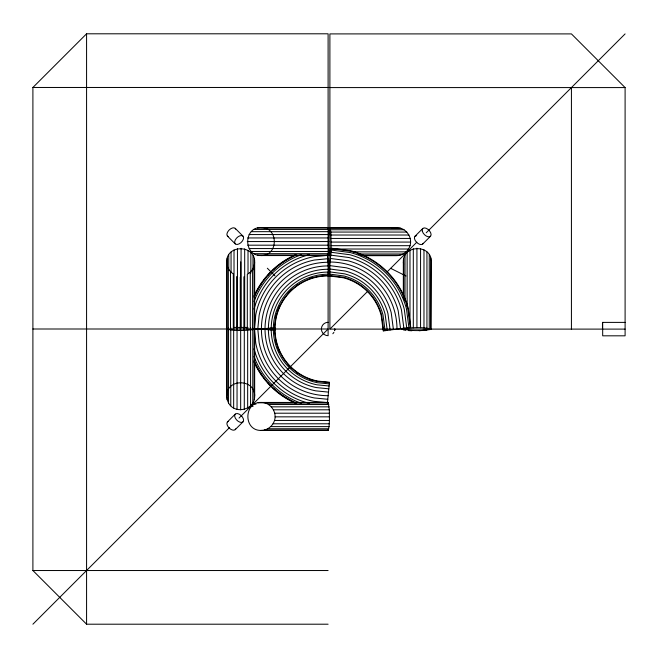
<?xml version="1.0" encoding="UTF-8"?>
<svg xmlns="http://www.w3.org/2000/svg" width="658" height="658" viewBox="0 0 658 658"><rect width="100%" height="100%" fill="white"/><g stroke="black" fill="none" stroke-linecap="round" stroke-linejoin="round"><path stroke-width="0.99" d="M228.54 328.095L228.54 402.976C234.906 414.935 255.156 409.737 254.662 396.091L254.662 262.55C255.781 244.743 226.582 243.912 226.673 261.752L226.665 396.091L227.142 399.653L228.54 402.976M252.787 328.095L252.787 402.976M331.18 245.681L330.867 232.06L330.267 228.26L329.913 227.676L329.559 228.046C328.194 237.077 327.717 246.783 329.831 255.666L330.81 251.85L331.18 245.681L410.033 245.681C412.689 237.291 406.002 227.791 397.152 227.676L329.913 227.676M329.436 420.454L329.329 409.794L328.169 402.441L261.654 402.441C243.847 401.322 243.016 430.521 260.848 430.431L328.087 430.431L329.066 426.623L329.436 420.454L274.534 420.454C272.766 426.335 267.008 430.579 260.848 430.431M257.821 328.687L259.137 315.281A70.316 70.316 0 0 1 314.384 260.033L327.791 258.717M264.993 329.395L264.993 328.605M268.291 329.716L268.291 328.284M271.096 329.995L271.096 328.005M274.871 330.365L274.871 327.635M328.145 395.688A66.705 66.705 0 0 1 261.415 329.025A66.705 66.705 0 0 1 328.062 262.271L328.103 261.909M327.388 403.379L329.469 382.232L317.74 381.081A53.101 53.101 0 0 1 328.103 275.899L329.469 275.768L329.411 275.192M403.338 297.827L403.338 262.427C402.211 244.611 431.409 243.773 431.327 261.604L430.957 329.419C421.934 330.785 412.221 331.262 403.338 329.148L403.708 328.794C412.739 327.429 422.452 326.952 431.327 329.066M251.282 251.463L329.387 251.463L328.103 255.559L261.012 255.559C243.296 256.11 243.296 227.018 261.012 227.561L330.135 227.569M226.665 396.091C226.122 378.375 255.214 378.375 254.662 396.091M274.534 420.454C277.199 412.056 270.504 402.556 261.654 402.441M227.142 399.653L227.142 328.531L226.665 329C235.367 331.303 245.13 330.604 254.078 329.419L254.078 266.128L254.662 262.55M261.012 255.559C278.721 256.11 278.721 227.018 261.012 227.561M362.023 255.666L396.346 255.666C402.507 255.806 408.256 251.57 410.033 245.681M247.309 330.226L247.309 274.353L250.27 272.239L252.582 269.426L254.078 266.128M332.849 333.746L333.91 332.356M328.169 402.441L258.059 402.811M327.635 228.038L328.103 227.561L328.572 228.038L329.387 231.665L251.282 231.665M328.103 624.203L86.576 624.203L32.9 570.527L32.9 87.473L86.576 33.797L328.103 33.797L328.103 335.712A6.712 6.712 0 0 1 321.392 329A6.712 6.712 0 0 1 328.103 322.288M227.495 421.86L235.243 414.112M415.009 236.247L422.757 228.499M32.9 624.203L229.584 427.511M239.027 418.077L328.103 329L32.9 329M625.1 329.107L329.897 329.107L367.518 291.486M387.052 271.951L416.802 242.202M426.236 232.768L625.1 33.903M235.243 429.608L242.991 421.86A5.478 3.167 45 0 0 239.117 414.112A5.478 3.167 45 0 0 235.243 417.986A5.478 3.167 45 0 0 242.991 421.86M422.757 243.995L430.505 236.247M254.185 329.469L254.662 329L254.185 328.531L254.185 399.653M254.078 329.419L254.662 329.066L254.284 328.712M426.919 330.028L419.162 330.752M391.749 227.939L395.351 227.569M394.446 227.956L397.152 227.676M327.454 255.337L313.718 256.686A73.729 73.729 0 0 0 255.789 314.614L254.432 328.35L273.218 330.201L273.333 329L273.218 327.799L254.432 329.65L255.789 343.386A73.729 73.729 0 0 0 313.718 401.314L327.454 402.663M328.498 265.89L328.103 265.931A63.069 63.069 0 0 0 315.799 390.86L328.498 392.11M328.819 269.188L328.103 269.262A59.738 59.738 0 0 0 316.449 387.587L328.819 388.812M329.099 272.001L328.103 272.091A56.909 56.909 0 0 0 317 384.815L329.099 385.999M329.428 275.398L328.103 275.529A53.471 53.471 0 0 0 317.674 381.443L329.428 382.602M247.663 408.009L247.663 327.429L233.664 327.429L233.664 384.173M32.9 87.473L330.16 87.473M329.897 87.58L625.1 87.58L625.1 335.819L602.679 335.819L602.679 322.395M257.451 228.038L328.572 228.038M330.39 228.153L328.474 228.153L328.12 227.569M330.267 228.26L400.722 228.26M254.128 229.436L329.008 229.436M330.587 229.757L404.02 229.757M330.867 232.06L406.833 232.06M249.094 234.561L272.091 234.561M272.93 234.561L329.674 234.561M331.073 235.021L408.947 235.021M247.721 237.941L328.877 237.941M331.204 238.443L410.238 238.443M247.252 241.56L328.942 241.56M331.237 242.078L410.608 242.078M247.721 245.187L328.877 245.187M249.094 248.559L272.091 248.559M272.93 248.559L329.674 248.559M331.04 249.02L408.544 249.02M353.009 251.85L406.257 251.85M254.128 253.684L329.008 253.684M358.018 253.988L403.329 253.988M257.451 255.082L328.572 255.082M360.757 255.288L399.941 255.288M625.1 322.395L602.481 322.395L602.481 329.107M265.232 403.025L328.515 403.025M254.671 404.119L256.02 404.119M268.53 404.522L328.844 404.522M251.743 406.257L253.116 406.257M271.335 406.833L329.123 406.833M273.457 409.794L329.329 409.794M274.748 413.208L329.452 413.208M275.11 416.843L329.494 416.843M273.054 423.785L329.288 423.785M270.767 426.623L329.066 426.623M267.839 428.761L328.778 428.761M264.45 430.061L328.441 430.061M32.9 570.527L328.103 570.527M245.516 327.75L248.017 327.865M408.536 330.571L411.916 330.752M329.304 383.885L317.419 382.717A54.77 54.77 0 0 1 328.103 274.23M327.791 399.283L314.384 397.967A70.316 70.316 0 0 1 259.137 342.719L257.821 329.313M331.648 248.724L350.763 251.241A80.613 80.613 0 0 1 407.763 308.24L410.279 327.355M331.468 250.098L350.401 252.59A79.215 79.215 0 0 1 406.414 308.602L408.906 327.536M331.18 252.285L349.826 254.736A76.994 76.994 0 0 1 404.267 309.178L406.718 327.824M330.801 255.131L349.077 257.541A74.091 74.091 0 0 1 401.462 309.926L403.872 328.202M330.365 258.454L348.197 260.798A70.719 70.719 0 0 1 398.205 310.806L400.549 328.638M329.428 265.577L346.322 267.798A63.464 63.464 0 0 1 391.206 312.682L393.426 329.576M328.992 268.892L345.45 271.063A60.092 60.092 0 0 1 387.94 313.553L390.112 330.012M328.613 271.746L344.702 273.86A57.188 57.188 0 0 1 385.144 314.302L387.258 330.39M328.326 273.934L344.126 276.015A54.968 54.968 0 0 1 382.989 314.878L385.07 330.678M328.145 275.307L343.764 277.363A53.569 53.569 0 0 1 381.64 315.24L383.696 330.859M403.412 329.905L405.641 330.283M390.671 268.332L406.002 275.998M226.673 261.752C226.607 266.646 229.181 271.335 233.319 273.95L233.319 330.184M401.536 329L402.013 329.469M625.1 87.58L571.424 33.903L329.897 33.903L329.897 329.107M235.243 228.392L242.991 236.14A5.478 3.167 -45 0 1 239.117 243.888A5.478 3.167 -45 0 1 235.243 240.014A5.478 3.167 -45 0 1 242.991 236.14M267.329 268.225L274.995 275.891M227.495 236.14L235.243 243.888M327.635 255.082L328.103 255.559M327.733 429.847L328.087 430.431M403.338 262.427L403.634 264.212M327.388 254.621L329 271.063M571.424 87.58L571.424 329.107M430.743 258.035L430.743 328.712M429.246 254.728L429.246 328.391M426.935 251.924L426.935 328.112M423.974 249.81L423.974 327.906M420.561 248.527L420.561 327.774M416.925 248.156L416.925 327.742M413.314 248.732L413.314 327.799M409.983 250.221L409.983 323.876M407.146 252.507L407.146 306.949M405.007 255.436L405.007 300.887M403.708 258.824L403.708 299.16M254.284 258.956L254.284 267.033M252.985 255.567L252.985 269.928M252.582 269.426L252.582 329.74M250.846 252.639L250.846 273.037M250.566 327.717L250.566 405.821M250.27 272.239L250.27 330.02M248.017 250.353L248.017 273.309M244.677 248.872L244.677 327.717M244.291 327.248L244.291 382.8M244.291 383.055L244.291 409.383M243.896 276.796L243.896 330.349M241.075 248.296L241.075 327.659M240.664 261.909L240.664 326.985M240.664 327.19L240.664 409.852M240.26 277.166L240.26 330.39M237.439 248.658L237.439 327.692M237.044 327.248L237.044 382.8M237.044 383.055L237.044 409.383M236.65 276.59L236.65 330.332M234.018 249.95L234.018 327.824M233.664 385.012L233.664 408.009M231.057 252.063L231.057 272.618M230.769 327.717L230.769 405.821M230.481 271.664L230.481 329.962M228.754 254.876L228.754 270.389M228.342 268.735L228.342 329.674M227.257 258.175L227.257 266.342M227.043 265.347L227.043 329.337M86.576 33.797L86.576 624.203M423.201 243.287A5.478 3.167 45 0 1 416.16 241.831A5.478 3.167 45 0 1 416.646 235.646M329.897 262.016A67.091 67.091 0 0 1 396.988 329.107M235.687 428.893A5.478 3.167 45 0 1 229.132 427.971A5.478 3.167 45 0 1 228.211 421.408M291.815 401.1A80.712 80.712 0 0 1 284.083 396.651M283.261 396.108A80.712 80.712 0 0 1 273.16 388.13M271.03 386.073A80.712 80.712 0 0 1 267.642 382.471M265.709 380.209A80.712 80.712 0 0 1 263.858 377.865M262.682 376.277A80.712 80.712 0 0 1 254.712 362.599M254.712 295.401A80.712 80.712 0 0 1 262.682 281.723M263.858 280.135A80.712 80.712 0 0 1 265.709 277.791M267.642 275.529A80.712 80.712 0 0 1 271.03 271.927M273.16 269.87A80.712 80.712 0 0 1 283.261 261.892M284.083 261.349A80.712 80.712 0 0 1 291.815 256.9M312.056 380.225A53.685 53.685 0 0 1 309.334 379.296M298.28 373.637A53.685 53.685 0 0 1 296.709 372.543M291.519 368.283A53.685 53.685 0 0 1 290.145 366.958M289.479 366.276A53.685 53.685 0 0 1 288.171 364.877M279.675 352.162A53.685 53.685 0 0 1 278.507 349.546M278.153 348.658A53.685 53.685 0 0 1 277.166 345.96M276.599 344.126A53.685 53.685 0 0 1 275.858 341.337M275.858 316.663A53.685 53.685 0 0 1 276.599 313.874M277.166 312.04A53.685 53.685 0 0 1 278.153 309.342M278.507 308.454A53.685 53.685 0 0 1 279.675 305.838M288.171 293.123A53.685 53.685 0 0 1 289.479 291.724M290.145 291.042A53.685 53.685 0 0 1 291.519 289.717M296.709 285.457A53.685 53.685 0 0 1 298.28 284.363M309.334 278.704A53.685 53.685 0 0 1 312.056 277.775M309.235 403.338A76.698 76.698 0 0 1 254.021 348.847M254.021 309.153A76.698 76.698 0 0 1 309.235 254.662M295.253 403.132A81.082 81.082 0 0 1 253.972 361.851M253.972 296.149A81.082 81.082 0 0 1 295.253 254.868M301.479 403.379A79.001 79.001 0 0 1 254.054 356.537M254.054 301.463A79.001 79.001 0 0 1 301.479 254.621M296.388 402.992A80.498 80.498 0 0 1 254.111 360.716M254.111 297.284A80.498 80.498 0 0 1 296.388 255.008M228.211 236.592A5.478 3.167 -45 0 1 229.132 230.029A5.478 3.167 -45 0 1 235.687 229.107M331.706 248.255L328.087 275.776L343.641 277.824A53.092 53.092 0 0 1 381.179 315.363L383.227 330.916L410.748 327.297L408.223 308.117A81.09 81.09 0 0 0 350.887 250.78L331.706 248.255M334.815 329L334.585 330.735A6.712 6.712 0 0 0 334.815 329M422.313 231.213A5.478 3.167 45 0 0 429.789 236.691A5.478 3.167 45 0 0 427.79 229.214A5.478 3.167 45 0 0 422.313 231.213"/></g></svg>
